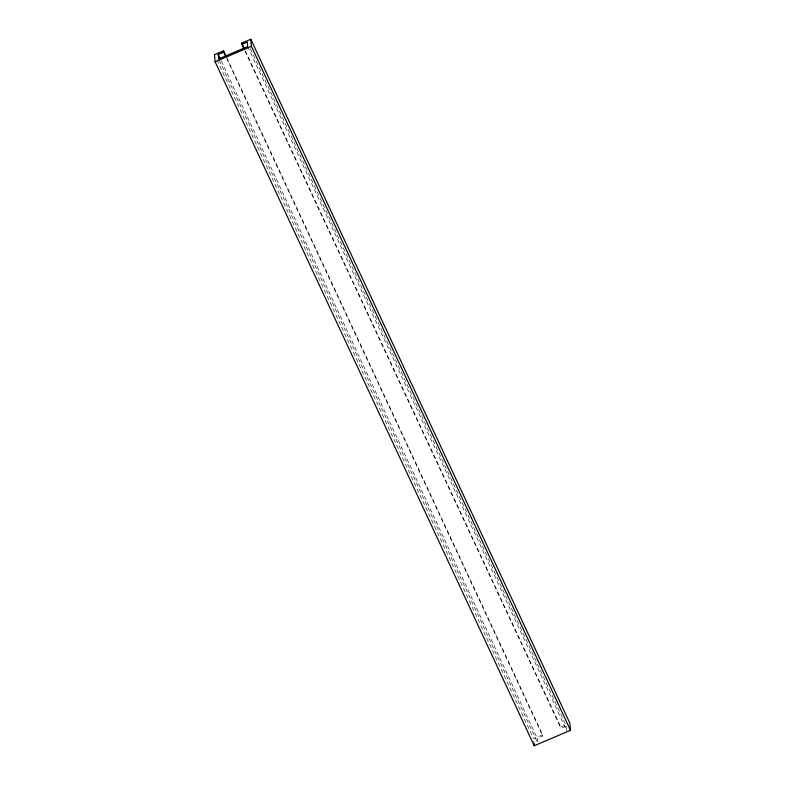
<?xml version="1.0" encoding="UTF-8"?>
<svg xmlns="http://www.w3.org/2000/svg" width="785" height="785" viewBox="0 0 785 785"><rect width="100%" height="100%" fill="white"/><g stroke="black" fill="none" stroke-linecap="round" stroke-linejoin="round"><path stroke-width="0.59" stroke-dasharray="3.92 2.94" d="M226.679 57.482L542.661 734.819L533.594 738.675L216.052 58.011M250.386 48.739L566.368 726.076L560.922 728.392L560.814 727.096L565.857 724.957M219.152 60.043L537.725 742.924L537.332 738.42L542.778 736.104L542.661 734.819M247.667 46.58L566.76 730.57L566.368 726.076M245.342 50.878L560.814 727.096M244.94 51.054L560.922 728.392M226.786 58.777L542.778 736.104M221.341 61.083L537.332 738.42M533.8 741.03L534.006 743.395"/><path stroke-width="1.18" d="M226.158 56.373L223.568 50.829L214.491 54.685L215.11 61.76L534.212 745.75L570.509 730.315L569.89 723.24L250.788 39.25L241.721 43.106L243.899 48.837M241.829 44.392L247.275 42.076L247.667 46.58L218.632 58.924L218.24 54.43L223.676 52.114L223.568 50.829M215.11 61.76L251.406 46.325L250.788 39.25M251.406 46.325L570.509 730.315M241.721 43.106L243.792 47.551M223.676 52.114L225.756 56.549M218.24 54.43L220.31 58.865M534.006 743.395L534.212 745.75"/></g></svg>
